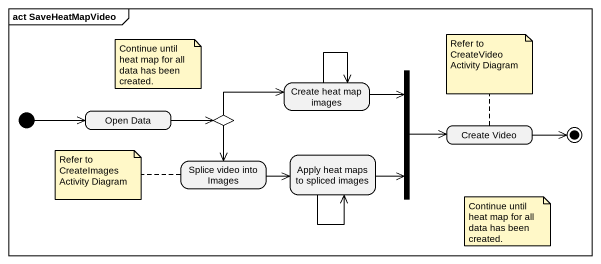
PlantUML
@startuml
mainframe act SaveHeatMapVideo
hide empty description
state "Create heat map images" as Create_heat_map_images
state fork1 <<join>>
state "Open Data" as Open_Data
state choice1 <<choice>>
state "Create Video" as Create_Video
state "Splice video into Images" as Splice_video_into_Images
state "Apply heat maps to spliced images" as Apply_heat_maps_to_spliced
[*] -right-> Open_Data
Create_heat_map_images --> Create_heat_map_images
Create_heat_map_images -right-> fork1
fork1 -right-> Create_Video
Open_Data -right-> choice1
choice1 -right-> Create_heat_map_images
choice1 --> Splice_video_into_Images
Splice_video_into_Images -right-> Apply_heat_maps_to_spliced
Apply_heat_maps_to_spliced -right-> fork1
Apply_heat_maps_to_spliced --> Apply_heat_maps_to_spliced
Create_Video -right-> [*]
note as N1
  Continue until heat map for all data has been created.
end note
note top of Create_Video : Refer to CreateVideo Activity Diagram
note left of Splice_video_into_Images : Refer to CreateImages Activity Diagram
note as N4
  Continue until heat map for all data has been created.
end note
@enduml
